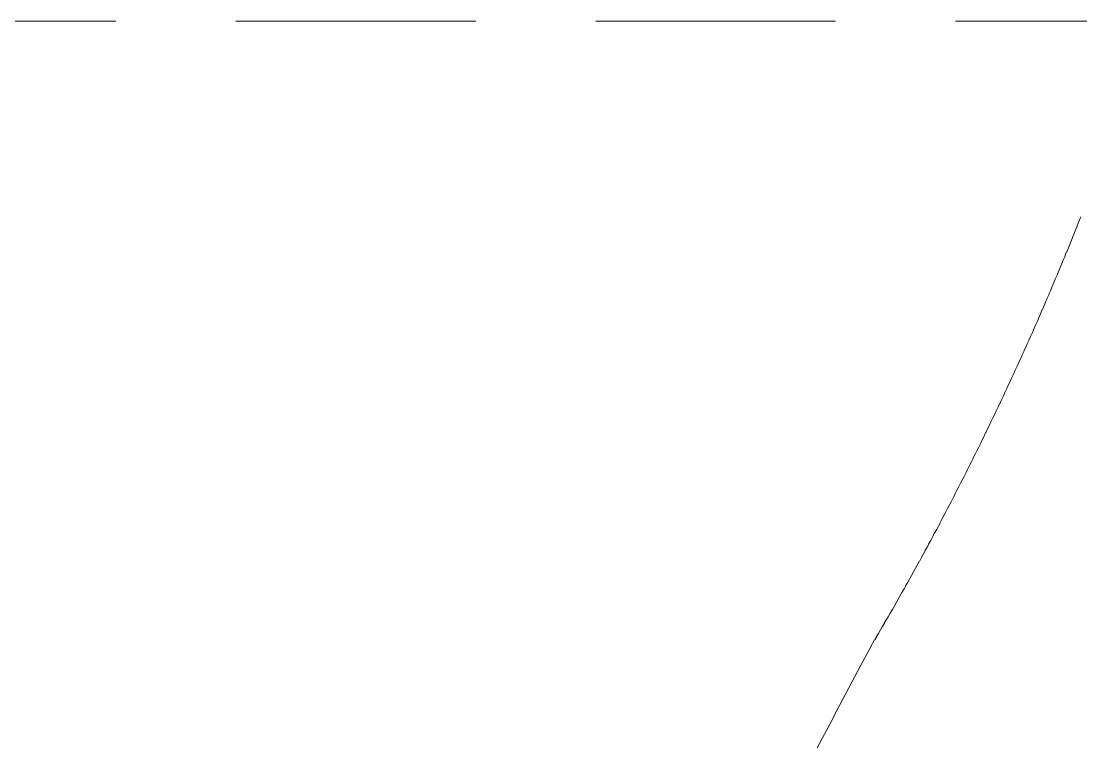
# Model space of a CAD drawing. Header units: feet. Extents: x -406 to 2003, y 7035 to 10885.
# Drawn here: x 679.2 to 736.7, y 9881.8 to 9921.1 of the extents above; entities that cross this region are included whole.
import ezdxf

# ---------------------------------------------------------------- set-up
doc = ezdxf.new("R2010")
doc.units = ezdxf.units.FT
doc.header["$LTSCALE"] = 40
doc.header["$MEASUREMENT"] = 0
doc.linetypes.add('HIDDEN', pattern=[0.375, 0.25, -0.125])
doc.layers.add('1 PROPOSED CONTOURS', color=35, linetype='Continuous', lineweight=0)
doc.layers.add('GRID', color=254, linetype='HIDDEN')

msp = doc.modelspace()

# ---------------------------------------------------------------- linework, layer by layer
at = {"layer": '1 PROPOSED CONTOURS', "color": 35, "extrusion": (0.929115, -0.369792, 0), "elevation": -2980.386}
msp.add_lwpolyline([(9479.975, 505), (9480.17, 505)], dxfattribs=at)
at = {"layer": '1 PROPOSED CONTOURS', "color": 35, "extrusion": (-0.929717, 0.368274, 0), "elevation": 2964.897}
msp.add_lwpolyline([(-9485.026, 505), (-9485.271, 505)], dxfattribs=at)
at = {"layer": '1 PROPOSED CONTOURS', "color": 35, "extrusion": (0.927644, -0.373465, 0), "elevation": -3017.863}
msp.add_lwpolyline([(9467.426, 505), (9467.62, 505)], dxfattribs=at)
at = {"layer": '1 PROPOSED CONTOURS', "color": 35, "extrusion": (0.928254, -0.371947, 0), "elevation": -3002.38}
msp.add_lwpolyline([(9472.542, 505), (9472.787, 505)], dxfattribs=at)
at = {"layer": '1 PROPOSED CONTOURS', "color": 35, "elevation": 505}
for points in [[(736.408, 9909.878), (736.499, 9910.106)], [(736.061, 9909.016), (736.152, 9909.243)], [(736.152, 9909.243), (736.244, 9909.47)], [(735.542, 9907.754), (735.635, 9907.979)], [(735.279, 9907.127), (735.373, 9907.351)], [(735.373, 9907.351), (735.467, 9907.576)], [(735.467, 9907.576), (735.542, 9907.754)], [(735.015, 9906.502), (735.11, 9906.725)], [(735.11, 9906.725), (735.204, 9906.949)], [(734.844, 9906.102), (734.94, 9906.324)], [(734.673, 9905.702), (734.749, 9905.879)], [(734.404, 9905.082), (734.481, 9905.258)], [(734.481, 9905.258), (734.577, 9905.48)], [(734.21, 9904.64), (734.307, 9904.861)], [(733.763, 9903.63), (733.861, 9903.849)], [(733.938, 9904.024), (734.036, 9904.244)], [(733.111, 9902.19), (733.21, 9902.408)], [(732.751, 9901.412), (732.831, 9901.584)], [(732.831, 9901.584), (732.931, 9901.801)], [(732.469, 9900.808), (732.55, 9900.979)], [(732.083, 9899.992), (732.185, 9900.207)], [(731.218, 9898.205), (731.323, 9898.417)], [(730.633, 9897.025), (730.738, 9897.235)], [(730.231, 9896.229), (730.337, 9896.438)], [(729.933, 9895.646), (730.04, 9895.854)], [(730.04, 9895.854), (730.147, 9896.063)], [(730.147, 9896.063), (730.231, 9896.229)], [(729.634, 9895.065), (729.741, 9895.272)], [(729.332, 9894.486), (729.44, 9894.693)], [(729.029, 9893.91), (729.138, 9894.116)], [(729.138, 9894.116), (729.246, 9894.322)], [(729.246, 9894.322), (729.332, 9894.486)], [(728.724, 9893.336), (728.834, 9893.541)], [(728.834, 9893.541), (728.943, 9893.747)], [(728.418, 9892.765), (728.528, 9892.969)], [(728.528, 9892.969), (728.637, 9893.173)], [(727.799, 9891.629), (727.91, 9891.831)], [(727.711, 9891.468), (727.799, 9891.629)], [(726.859, 9889.943), (726.972, 9890.143)], [(726.972, 9890.143), (727.085, 9890.343)], [(726.542, 9889.385), (726.656, 9889.585)], [(726.224, 9888.831), (726.338, 9889.029)], [(726.338, 9889.029), (726.452, 9889.227)], [(726.133, 9888.673), (726.224, 9888.831)], [(725.581, 9887.729), (725.697, 9887.925)], [(725.813, 9888.121), (725.904, 9888.278)], [(724.749, 9886.201), (725.192, 9887.035)], [(723.289, 9883.447), (724.097, 9884.972)]]:
    msp.add_lwpolyline(points, dxfattribs=at)
at = {"layer": '1 PROPOSED CONTOURS', "color": 35, "extrusion": (0.926158, -0.377135, 0), "elevation": -3055.326}
msp.add_lwpolyline([(9454.718, 505), (9454.912, 505)], dxfattribs=at)
at = {"layer": '1 PROPOSED CONTOURS', "color": 35, "extrusion": (-0.925279, 0.379287, 0), "elevation": 3077.304}
msp.add_lwpolyline([(-9447.099, 505), (-9447.343, 505)], dxfattribs=at)
at = {"layer": '1 PROPOSED CONTOURS', "color": 35, "extrusion": (0.92554, -0.378651, 0), "elevation": -3070.802}
msp.add_lwpolyline([(9449.459, 505), (9449.703, 505)], dxfattribs=at)
at = {"layer": '1 PROPOSED CONTOURS', "color": 35, "extrusion": (0.924031, -0.382318, 0), "elevation": -3108.245}
msp.add_lwpolyline([(9436.526, 505), (9436.77, 505)], dxfattribs=at)
at = {"layer": '1 PROPOSED CONTOURS', "color": 35, "extrusion": (-0.924656, 0.380803, 0), "elevation": 3092.775}
msp.add_lwpolyline([(-9441.851, 505), (-9442.045, 505)], dxfattribs=at)
at = {"layer": '1 PROPOSED CONTOURS', "color": 35, "extrusion": (0.921604, -0.388131, 0), "elevation": -3167.627}
msp.add_lwpolyline([(9415.641, 505), (9415.834, 505)], dxfattribs=at)
at = {"layer": '1 PROPOSED CONTOURS', "color": 35, "extrusion": (0.919137, -0.393938, 0), "elevation": -3226.968}
msp.add_lwpolyline([(9394.305, 505), (9394.548, 505)], dxfattribs=at)
at = {"layer": '1 PROPOSED CONTOURS', "color": 35, "extrusion": (0.920054, -0.391791, 0), "elevation": -3205.028}
msp.add_lwpolyline([(9402.297, 505), (9402.49, 505)], dxfattribs=at)
at = {"layer": '1 PROPOSED CONTOURS', "color": 35, "extrusion": (0.917836, -0.39696, 0), "elevation": -3257.854}
msp.add_lwpolyline([(9383.205, 505), (9383.447, 505)], dxfattribs=at)
at = {"layer": '1 PROPOSED CONTOURS', "color": 35, "extrusion": (0.916247, -0.400613, 0), "elevation": -3295.211}
msp.add_lwpolyline([(9369.475, 505), (9369.716, 505)], dxfattribs=at)
at = {"layer": '1 PROPOSED CONTOURS', "color": 35, "extrusion": (0.914642, -0.404264, 0), "elevation": -3332.55}
msp.add_lwpolyline([(9355.585, 505), (9355.826, 505)], dxfattribs=at)
at = {"layer": '1 PROPOSED CONTOURS', "color": 35, "extrusion": (0.915307, -0.402756, 0), "elevation": -3317.124}
msp.add_lwpolyline([(9361.307, 505), (9361.498, 505)], dxfattribs=at)
at = {"layer": '1 PROPOSED CONTOURS', "color": 35, "extrusion": (0.913693, -0.406405, 0), "elevation": -3354.451}
msp.add_lwpolyline([(9347.323, 505), (9347.514, 505)], dxfattribs=at)
at = {"layer": '1 PROPOSED CONTOURS', "color": 35, "extrusion": (-0.911384, 0.411557, 0), "elevation": 3407.166}
msp.add_lwpolyline([(-9327.325, 505), (-9327.564, 505)], dxfattribs=at)
at = {"layer": '1 PROPOSED CONTOURS', "color": 35, "extrusion": (0.912063, -0.410051, 0), "elevation": -3391.757}
msp.add_lwpolyline([(9333.179, 505), (9333.369, 505)], dxfattribs=at)
at = {"layer": '1 PROPOSED CONTOURS', "color": 35, "extrusion": (0.912738, -0.408545, 0), "elevation": -3376.345}
msp.add_lwpolyline([(9338.956, 505), (9339.196, 505)], dxfattribs=at)
at = {"layer": '1 PROPOSED CONTOURS', "color": 35, "extrusion": (0.910416, -0.413694, 0), "elevation": -3429.043}
msp.add_lwpolyline([(9318.874, 505), (9319.064, 505)], dxfattribs=at)
at = {"layer": '1 PROPOSED CONTOURS', "color": 35, "extrusion": (-0.911098, 0.412189, 0), "elevation": 3413.639}
msp.add_lwpolyline([(-9324.718, 505), (-9324.957, 505)], dxfattribs=at)
at = {"layer": '1 PROPOSED CONTOURS', "color": 35, "extrusion": (-0.908753, 0.417334, 0), "elevation": 3466.306}
msp.add_lwpolyline([(-9304.408, 505), (-9304.598, 505)], dxfattribs=at)
at = {"layer": '1 PROPOSED CONTOURS', "color": 35, "extrusion": (0.909731, -0.415199, 0), "elevation": -3444.443}
msp.add_lwpolyline([(9312.953, 505), (9313.193, 505)], dxfattribs=at)
at = {"layer": '1 PROPOSED CONTOURS', "color": 35, "extrusion": (0.908061, -0.418837, 0), "elevation": -3481.697}
msp.add_lwpolyline([(9298.421, 505), (9298.66, 505)], dxfattribs=at)
at = {"layer": '1 PROPOSED CONTOURS', "color": 35, "extrusion": (0.906081, -0.423103, 0), "elevation": -3525.389}
msp.add_lwpolyline([(9281.037, 505), (9281.276, 505)], dxfattribs=at)
at = {"layer": '1 PROPOSED CONTOURS', "color": 35, "extrusion": (0.906376, -0.422473, 0), "elevation": -3518.928}
msp.add_lwpolyline([(9283.727, 505), (9283.966, 505)], dxfattribs=at)
at = {"layer": '1 PROPOSED CONTOURS', "color": 35, "extrusion": (0.903668, -0.428234, 0), "elevation": -3577.956}
msp.add_lwpolyline([(9260.044, 505), (9260.233, 505)], dxfattribs=at)
at = {"layer": '1 PROPOSED CONTOURS', "color": 35, "extrusion": (0.904377, -0.426735, 0), "elevation": -3562.592}
msp.add_lwpolyline([(9266.155, 505), (9266.393, 505)], dxfattribs=at)
at = {"layer": '1 PROPOSED CONTOURS', "color": 35, "extrusion": (0.904674, -0.426105, 0), "elevation": -3556.135}
msp.add_lwpolyline([(9268.873, 505), (9269.111, 505)], dxfattribs=at)
at = {"layer": '1 PROPOSED CONTOURS', "color": 35, "extrusion": (-0.902656, 0.430363, 0), "elevation": 3599.77}
msp.add_lwpolyline([(-9251.111, 505), (-9251.348, 505)], dxfattribs=at)
at = {"layer": '1 PROPOSED CONTOURS', "color": 35, "extrusion": (-0.900919, 0.433987, 0), "elevation": 3636.923}
msp.add_lwpolyline([(-9235.905, 505), (-9236.142, 505)], dxfattribs=at)
at = {"layer": '1 PROPOSED CONTOURS', "color": 35, "extrusion": (-0.901222, 0.433358, 0), "elevation": 3630.474}
msp.add_lwpolyline([(-9238.679, 505), (-9238.916, 505)], dxfattribs=at)
at = {"layer": '1 PROPOSED CONTOURS', "color": 35, "extrusion": (0.90194, -0.431861, 0), "elevation": -3615.124}
msp.add_lwpolyline([(9244.933, 505), (9245.122, 505)], dxfattribs=at)
at = {"layer": '1 PROPOSED CONTOURS', "color": 35, "extrusion": (0.899166, -0.437608, 0), "elevation": -3674.049}
msp.add_lwpolyline([(9220.537, 505), (9220.774, 505)], dxfattribs=at)
at = {"layer": '1 PROPOSED CONTOURS', "color": 35, "extrusion": (-0.899471, 0.43698, 0), "elevation": 3667.605}
msp.add_lwpolyline([(-9223.339, 505), (-9223.575, 505)], dxfattribs=at)
at = {"layer": '1 PROPOSED CONTOURS', "color": 35, "extrusion": (-0.900196, 0.435484, 0), "elevation": 3652.266}
msp.add_lwpolyline([(-9229.66, 505), (-9229.848, 505)], dxfattribs=at)
at = {"layer": '1 PROPOSED CONTOURS', "color": 35, "extrusion": (-0.897396, 0.441226, 0), "elevation": 3711.148}
msp.add_lwpolyline([(-9205.008, 505), (-9205.244, 505)], dxfattribs=at)
at = {"layer": '1 PROPOSED CONTOURS', "color": 35, "extrusion": (0.898437, -0.439103, 0), "elevation": -3689.381}
msp.add_lwpolyline([(9214.225, 505), (9214.413, 505)], dxfattribs=at)
at = {"layer": '1 PROPOSED CONTOURS', "color": 35, "extrusion": (0.895611, -0.444839, 0), "elevation": -3748.22}
msp.add_lwpolyline([(9189.316, 505), (9189.551, 505)], dxfattribs=at)
at = {"layer": '1 PROPOSED CONTOURS', "color": 35, "extrusion": (-0.895922, 0.444212, 0), "elevation": 3741.786}
msp.add_lwpolyline([(-9192.173, 505), (-9192.409, 505)], dxfattribs=at)
at = {"layer": '1 PROPOSED CONTOURS', "color": 35, "extrusion": (0.89666, -0.442719, 0), "elevation": -3726.469}
msp.add_lwpolyline([(9198.629, 505), (9198.816, 505)], dxfattribs=at)
at = {"layer": '1 PROPOSED CONTOURS', "color": 35, "extrusion": (0.893809, -0.448449, 0), "elevation": -3785.262}
msp.add_lwpolyline([(9173.462, 505), (9173.697, 505)], dxfattribs=at)
at = {"layer": '1 PROPOSED CONTOURS', "color": 35, "extrusion": (0.894868, -0.446331, 0), "elevation": -3763.529}
msp.add_lwpolyline([(9182.869, 505), (9183.057, 505)], dxfattribs=at)
at = {"layer": '1 PROPOSED CONTOURS', "color": 35, "extrusion": (-0.892307, 0.451429, 0), "elevation": 3815.852}
msp.add_lwpolyline([(-9160.358, 505), (-9160.593, 505)], dxfattribs=at)
at = {"layer": '1 PROPOSED CONTOURS', "color": 35, "extrusion": (0.893059, -0.449939, 0), "elevation": -3800.56}
msp.add_lwpolyline([(9166.948, 505), (9167.135, 505)], dxfattribs=at)
at = {"layer": '1 PROPOSED CONTOURS', "color": 35, "extrusion": (0.888627, -0.45863, 0), "elevation": -3889.798}
msp.add_lwpolyline([(9127.892, 505), (9128.126, 505)], dxfattribs=at)
at = {"layer": '1 PROPOSED CONTOURS', "color": 35, "extrusion": (0.889393, -0.457143, 0), "elevation": -3874.531}
msp.add_lwpolyline([(9134.616, 505), (9134.802, 505)], dxfattribs=at)
at = {"layer": '1 PROPOSED CONTOURS', "color": 35, "extrusion": (0.886763, -0.462224, 0), "elevation": -3926.724}
msp.add_lwpolyline([(9111.414, 505), (9111.648, 505)], dxfattribs=at)
at = {"layer": '1 PROPOSED CONTOURS', "color": 35, "extrusion": (0.887535, -0.460739, 0), "elevation": -3911.47}
msp.add_lwpolyline([(9118.207, 505), (9118.392, 505)], dxfattribs=at)
at = {"layer": '1 PROPOSED CONTOURS', "color": 35, "extrusion": (-0.883771, 0.467919, 0), "elevation": 3985.251}
msp.add_lwpolyline([(-9084.897, 505), (-9085.082, 505)], dxfattribs=at)
at = {"layer": '1 PROPOSED CONTOURS', "color": 35, "extrusion": (0.881865, -0.471502, 0), "elevation": -4022.091}
msp.add_lwpolyline([(9067.998, 505), (9068.182, 505)], dxfattribs=at)
at = {"layer": '1 PROPOSED CONTOURS', "color": 35, "extrusion": (0.878806, -0.477179, 0), "elevation": -4080.478}
msp.add_lwpolyline([(9040.762, 505), (9040.994, 505)], dxfattribs=at)
at = {"layer": '1 PROPOSED CONTOURS', "color": 35, "extrusion": (0.879143, -0.476558, 0), "elevation": -4074.094}
msp.add_lwpolyline([(9043.872, 505), (9044.103, 505)], dxfattribs=at)
at = {"layer": '1 PROPOSED CONTOURS', "color": 35, "extrusion": (0.879942, -0.475081, 0), "elevation": -4058.896}
msp.add_lwpolyline([(9050.934, 505), (9051.119, 505)], dxfattribs=at)
at = {"layer": '1 PROPOSED CONTOURS', "color": 35, "extrusion": (0.877197, -0.480131, 0), "elevation": -4110.85}
msp.add_lwpolyline([(9026.577, 505), (9026.808, 505)], dxfattribs=at)
at = {"layer": '1 PROPOSED CONTOURS', "color": 35, "extrusion": (0.878003, -0.478655, 0), "elevation": -4095.666}
msp.add_lwpolyline([(9033.708, 505), (9033.891, 505)], dxfattribs=at)
at = {"layer": '1 PROPOSED CONTOURS', "color": 35, "extrusion": (0.874893, -0.484317, 0), "elevation": -4153.939}
msp.add_lwpolyline([(9005.953, 505), (9006.184, 505)], dxfattribs=at)
at = {"layer": '1 PROPOSED CONTOURS', "color": 35, "extrusion": (0.875235, -0.483698, 0), "elevation": -4147.568}
msp.add_lwpolyline([(9009.119, 505), (9009.35, 505)], dxfattribs=at)
at = {"layer": '1 PROPOSED CONTOURS', "color": 35, "extrusion": (0.872911, -0.487879, 0), "elevation": -4190.613}
msp.add_lwpolyline([(8988.302, 505), (8988.533, 505)], dxfattribs=at)
at = {"layer": '1 PROPOSED CONTOURS', "color": 35, "extrusion": (0.873256, -0.487261, 0), "elevation": -4184.249}
msp.add_lwpolyline([(8991.497, 505), (8991.727, 505)], dxfattribs=at)
at = {"layer": '1 PROPOSED CONTOURS', "color": 35, "extrusion": (0.874076, -0.48579, 0), "elevation": -4169.097}
msp.add_lwpolyline([(8998.763, 505), (8998.946, 505)], dxfattribs=at)
at = {"layer": '1 PROPOSED CONTOURS', "color": 35, "extrusion": (0.872088, -0.48935, 0), "elevation": -4205.756}
msp.add_lwpolyline([(8981.044, 505), (8981.227, 505)], dxfattribs=at)
at = {"layer": '1 PROPOSED CONTOURS', "color": 35, "extrusion": (-0.86925, 0.494373, 0), "elevation": 4257.496}
msp.add_lwpolyline([(-8955.76, 505), (-8955.989, 505)], dxfattribs=at)
at = {"layer": '1 PROPOSED CONTOURS', "color": 35, "extrusion": (0.870083, -0.492905, 0), "elevation": -4242.376}
msp.add_lwpolyline([(8963.162, 505), (8963.344, 505)], dxfattribs=at)
at = {"layer": '1 PROPOSED CONTOURS', "color": 35, "extrusion": (0.868062, -0.496456, 0), "elevation": -4278.957}
msp.add_lwpolyline([(8945.115, 505), (8945.297, 505)], dxfattribs=at)
at = {"layer": '1 PROPOSED CONTOURS', "color": 35, "extrusion": (0.864822, -0.502079, 0), "elevation": -4336.92}
msp.add_lwpolyline([(8916.059, 505), (8916.287, 505)], dxfattribs=at)
at = {"layer": '1 PROPOSED CONTOURS', "color": 35, "extrusion": (-0.865178, 0.501464, 0), "elevation": 4330.584}
msp.add_lwpolyline([(-8919.366, 505), (-8919.595, 505)], dxfattribs=at)
at = {"layer": '1 PROPOSED CONTOURS', "color": 35, "extrusion": (0.857636, -0.514257, 0), "elevation": -4462.545}
msp.add_lwpolyline([(8853.03, 505), (8853.211, 505)], dxfattribs=at)
at = {"layer": '1 PROPOSED CONTOURS', "color": 35, "extrusion": (0.863118, -0.505003, 0), "elevation": -4367.066}
msp.add_lwpolyline([(8900.923, 505), (8901.151, 505)], dxfattribs=at)
at = {"layer": '1 PROPOSED CONTOURS', "color": 35, "extrusion": (0.881947, -0.471348, 0), "elevation": -4020.653}
msp.add_lwpolyline([(9061.661, 505), (9062.048, 505)], dxfattribs=at)
at = {"layer": '1 PROPOSED CONTOURS', "color": 35, "extrusion": (0.867712, -0.497068, 0), "elevation": -4285.283}
msp.add_lwpolyline([(8939.951, 505), (8940.178, 505)], dxfattribs=at)
at = {"layer": '1 PROPOSED CONTOURS', "color": 35, "extrusion": (-0.883384, 0.468651, 0), "elevation": 3992.943}
msp.add_lwpolyline([(-9071.57, 505), (-9072.961, 505)], dxfattribs=at)
at = {"layer": '1 PROPOSED CONTOURS', "color": 35, "extrusion": (-0.883541, 0.468355, 0), "elevation": 3989.902}
msp.add_lwpolyline([(-9069.233, 505), (-9071.182, 505)], dxfattribs=at)
at = {"layer": 'GRID', "color": 252, "linetype": 'HIDDEN', "lineweight": 0, "ltscale": 1.3}
msp.add_line((-342.624, 9921.115), (1939.967, 9921.115), dxfattribs=at)

doc.saveas('drawing.dxf')
